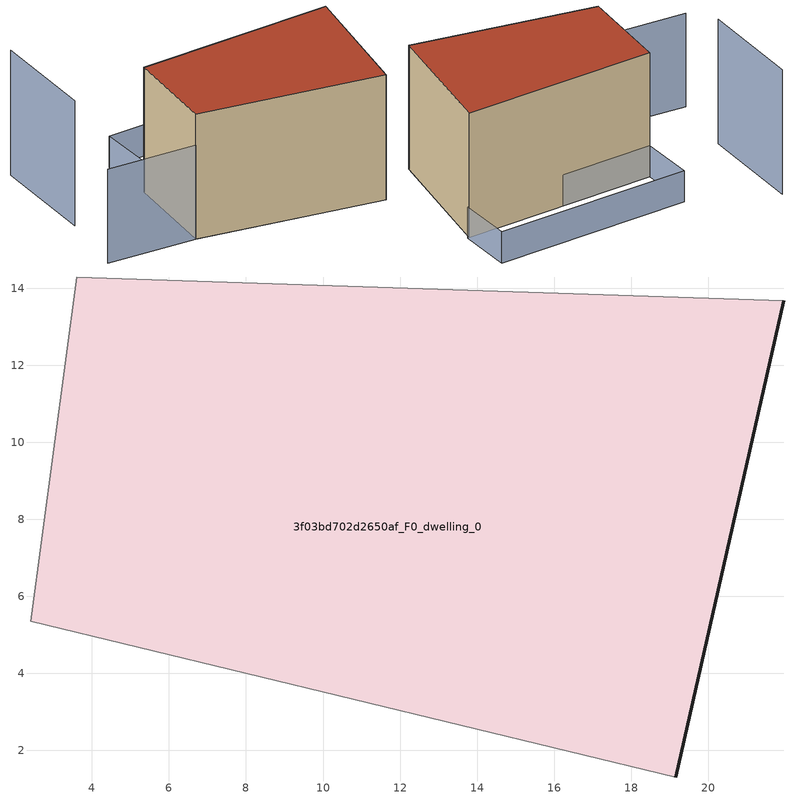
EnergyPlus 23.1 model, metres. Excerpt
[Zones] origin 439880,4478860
3f03bd702d2650af_F0_dwelling_0
 floor ground (EU_floor_Construction): 19.16,1.31 21.95,13.68 3.6,14.29 2.42,5.35 z0
 wall outside (EU_wall_Construction): 21.95,13.68 19.16,1.31 z0:12
 wall adiabatic (EU_wall_Construction): 19.16,1.31 2.42,5.35 3.6,14.29 21.95,13.68 z0:12
 roof outside (EU_roof_Construction): 21.95,13.68 19.16,1.31 2.42,5.35 3.6,14.29 z12
shading: 2.44,5.35 -5.87,6.43 z0:9; -3.62,23.2 -4.37,13.13 z0:12; 22.09,13.67 3.6,14.29 / 3.6,14.29 3.77,19.37 / 3.77,19.37 22.26,18.75 / 22.26,18.75 22.09,13.67 z0:3
[Building]
EU S2 Campaign: North Axis=0; Terrain=City; Solar Distribution=FullExterior
[Site:Location]
Madrid: Latitude=40.5; Longitude=-3.5; Time Zone=1; Elevation=609
[SizingPeriod:WeatherFileDays]
AnnualSizingPeriod: Begin Month=1; Begin Day of Month=1; End Month=12; End Day of Month=31; Day of Week for Start Day=Monday; Use Weather File Daylight Saving Period=No; Use Weather File Rain and Snow Indicators=No
[MATERIAL]
EU_InternalMass_Material: Roughness=MediumRough; Thickness=0.1; Conductivity=1; Density=1800; Specific Heat=900; Thermal Absorptance=0.9; Solar Absorptance=0.7; Visible Absorptance=0.7
[MATERIAL:NOMASS] Roughness=MediumRough; Thermal Absorptance=0.9; Solar Absorptance=0.7; Visible Absorptance=0.7
Name | Thermal Resistance
EU_wall_NoMass | 0.459673
EU_roof_NoMass | 0.495815
EU_floor_NoMass | 0.788942
[CONSTRUCTION]
EU_wall_Construction: EU_wall_NoMass
EU_roof_Construction: EU_roof_NoMass
EU_floor_Construction: EU_floor_NoMass
EU_InternalMass_Construction: EU_InternalMass_Material
[ZONE]
3f03bd702d2650af_F0_dwelling_0: Type=1; Multiplier=1; Ceiling Height=autocalculate; Volume=2298.25; Floor Area=autocalculate; Part of Total Floor Area=Yes
[INTERNALMASS]
3f03bd702d2650af_F0_dwelling_0_EU_InternalMass: Construction=EU_InternalMass_Construction; Zone or ZoneList=3f03bd702d2650af_F0_dwelling_0; Surface Area=191.521
[OTHEREQUIPMENT]
EU_Step8_InternalGain_3f03bd702d2650af_F0_dwelling_0_f000: Fuel Type=Electricity; Zone or ZoneList or Space or SpaceList=3f03bd702d2650af_F0_dwelling_0; Schedule=EU_Step8_GainSchedule_3f03bd702d2650af_F0_dwelling_0_f000; Design Level Calculation Method=Watts/Area; Power per Zone Floor Area=1; Fraction Latent=0; Fraction Radiant=0; Fraction Lost=0; Carbon Dioxide Generation Rate=0; EndUse Subcategory=EU_Step8_InternalGains
[ZONEVENTILATION:DESIGNFLOWRATE]
EU_ConstantAir_3f03bd702d2650af_F0_dwelling_0: Zone or ZoneList or Space or SpaceList=3f03bd702d2650af_F0_dwelling_0; Schedule=EU_AlwaysOn; Design Flow Rate Calculation Method=AirChanges/Hour; Air Changes per Hour=0.719161; Ventilation Type=Natural; Fan Pressure Rise=0; Fan Total Efficiency=1; Constant Term Coefficient=1; Temperature Term Coefficient=0; Velocity Term Coefficient=0; Velocity Squared Term Coefficient=0; Minimum Indoor Temperature=-100; Maximum Indoor Temperature=100; Delta Temperature=-100; Minimum Outdoor Temperature=-100; Maximum Outdoor Temperature=100; Maximum Wind Speed=40
[HVACTEMPLATE:THERMOSTAT]
EU_HeatOnly_3f03bd702d2650af_F0_dwelling_0: Constant Heating Setpoint=20; Constant Cooling Setpoint=50
[HVACTEMPLATE:ZONE:IDEALLOADSAIRSYSTEM]
3f03bd702d2650af_F0_dwelling_0: Template Thermostat=EU_HeatOnly_3f03bd702d2650af_F0_dwelling_0; System Availability Schedule=EU_AlwaysOn; Maximum Heating Supply Air Temperature=50; Minimum Cooling Supply Air Temperature=13; Maximum Heating Supply Air Humidity Ratio=0.0156; Minimum Cooling Supply Air Humidity Ratio=0.0077; Heating Limit=NoLimit; Cooling Limit=NoLimit; Heating Availability Schedule=EU_AlwaysOn; Cooling Availability Schedule=EU_CoolingOff; Dehumidification Control Type=ConstantSensibleHeatRatio; Cooling Sensible Heat Ratio=0.7; Dehumidification Setpoint=60; Humidification Control Type=None; Humidification Setpoint=30; Outdoor Air Method=None; Outdoor Air Flow Rate per Person=0.00944; Outdoor Air Flow Rate per Zone Floor Area=0; Outdoor Air Flow Rate per Zone=0; Demand Controlled Ventilation Type=None; Outdoor Air Economizer Type=NoEconomizer; Heat Recovery Type=None; Sensible Heat Recovery Effectiveness=0.7; Latent Heat Recovery Effectiveness=0.65
[SIZING:ZONE]
3f03bd702d2650af_F0_dwelling_0: Zone Cooling Design Supply Air Temperature Input Method=SupplyAirTemperature; Zone Cooling Design Supply Air Temperature=13; Zone Heating Design Supply Air Temperature Input Method=SupplyAirTemperature; Zone Heating Design Supply Air Temperature=50; Zone Cooling Design Supply Air Humidity Ratio=0.008; Zone Heating Design Supply Air Humidity Ratio=0.008; Cooling Design Air Flow Method=DesignDay; Cooling Design Air Flow Rate=0; Cooling Minimum Air Flow per Zone Floor Area=0.000762; Cooling Minimum Air Flow=0; Cooling Minimum Air Flow Fraction=0.2; Heating Design Air Flow Method=DesignDay; Heating Design Air Flow Rate=0; Heating Maximum Air Flow per Zone Floor Area=0.002032; Heating Maximum Air Flow=0.141576; Heating Maximum Air Flow Fraction=0.3; Account for Dedicated Outdoor Air System=No; Dedicated Outdoor Air System Control Strategy=NeutralSupplyAir; Dedicated Outdoor Air Low Setpoint Temperature for Design=autosize; Dedicated Outdoor Air High Setpoint Temperature for Design=autosize; Zone Load Sizing Method=Sensible Load Only No Latent Load; Zone Latent Cooling Design Supply Air Humidity Ratio Input Method=HumidityRatioDifference; Zone Cooling Design Supply Air Humidity Ratio Difference=0.005; Zone Latent Heating Design Supply Air Humidity Ratio Input Method=HumidityRatioDifference; Zone Humidification Design Supply Air Humidity Ratio Difference=0.005
[SCHEDULE:CONSTANT]
Name | Hourly Value
EU_AlwaysOn | 1
EU_CoolingOff | 0
[SCHEDULE:FILE]
EU_Step8_GainSchedule_3f03bd702d2650af_F0_dwelling_0_f000: File=../../schedules/3f03bd702d2650af/3f03bd702d2650af_F0_dwelling_0_f000_gain.csv; Column Number=1; Rows to Skip at Top=0; Number of Hours of Data=8760; Column Separator=Comma; Interpolate to Timestep=No; Minutes per Item=60; Adjust Schedule for Daylight Savings=Yes
